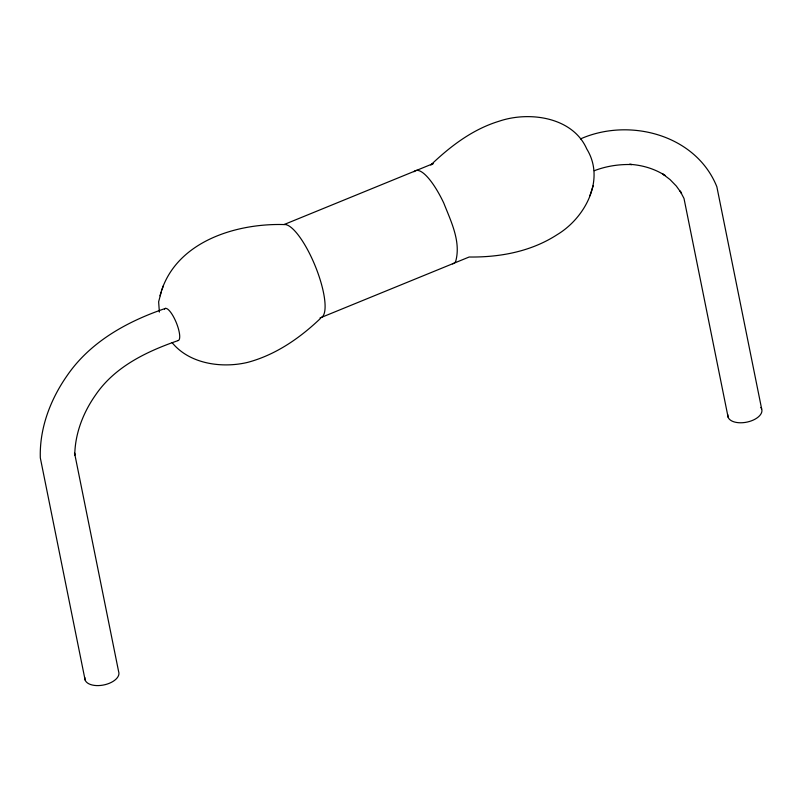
<?xml version="1.0" encoding="UTF-8"?>
<svg xmlns="http://www.w3.org/2000/svg" width="802" height="802" viewBox="0 0 802 802"><rect width="100%" height="100%" fill="white"/><g stroke="black" fill="none" stroke-linecap="round" stroke-linejoin="round"><path stroke-width="1.2" d="M161.162 292.269L158.636 301.803L159.377 312.078M160.009 295.818C173.773 242.585 234.465 223.167 284.038 224.56A50.165 14.195 67.8 0 1 316.489 269.191A50.165 14.195 67.8 0 1 320.038 317.953L469.15 257.011C499.857 257.402 531.124 251.617 557.22 234.635C585.109 217.863 605.65 179.618 586.763 148.961C572.698 116.881 528.959 110.967 499.004 121.252C472.659 129.282 450.423 146.205 430.774 165.001M161.944 289.963L163.277 285.883M589.901 195.678L593.179 185.743M320.128 318.755C299.487 338.384 275.497 354.925 247.678 362.374C222.004 368.509 189.412 364.038 172.059 342.554M431.586 164.671L433.15 163.608L284.038 224.56M165.583 308.369C127.538 321.251 90.466 341.612 67.248 375.426C50.416 399.386 39.398 428.328 40.321 457.872L85.112 679.996M177.733 340.72C146.465 351.557 114.716 366.785 95.558 395.015C83.177 412.589 75.027 433.551 74.756 455.205L74.536 452.96L118.646 671.715A17.313 9.303 -11.4 0 1 102.856 685.139A17.313 9.303 -11.4 0 1 84.852 677.57M580.508 138.906C629.289 117.282 695.946 134.636 716.858 186.776L761.649 408.9M594.282 170.706C606.202 166.134 619.044 164.149 631.786 164.56L629.57 164.32C642.141 165.062 654.562 168.701 665.179 175.548L662.903 174.094L670.041 179.578L676.297 186.024L681.58 193.342L680.136 191.066L683.996 198.435L728.106 417.19M413.992 171.728A50.165 14.195 67.8 0 1 443.767 203.046C450.924 221.272 461.32 241.833 455.596 261.693A50.165 14.195 67.8 0 1 452.468 263.818M164.48 309.111A17.313 4.902 67.8 0 1 175.899 321.692A17.313 4.902 67.8 0 1 177.984 340.619M760.837 407.436A17.313 9.303 -11.4 0 1 747.334 422.032A17.313 9.303 -11.4 0 1 727.845 414.764"/></g></svg>
